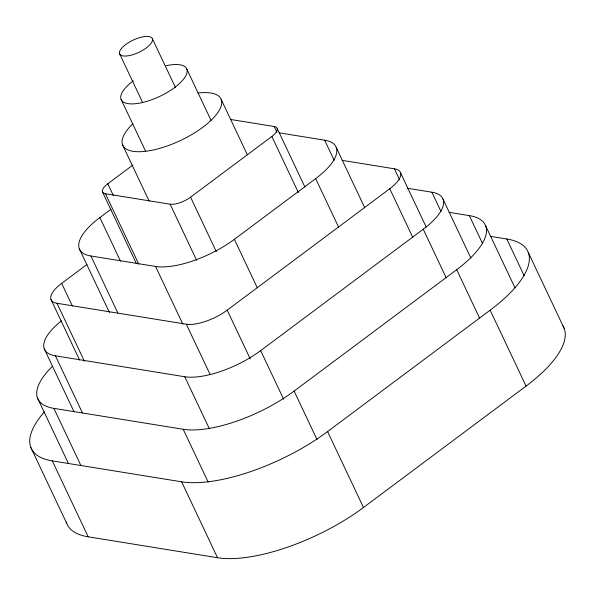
<?xml version="1.0" encoding="UTF-8"?>
<svg xmlns="http://www.w3.org/2000/svg" width="595" height="595" viewBox="0 0 595 595"><rect width="100%" height="100%" fill="white"/><g stroke="black" fill="none" stroke-linecap="round" stroke-linejoin="round"><path stroke-width="0.89" d="M138.761 264.165L105.471 193.747A15.842 5.905 -25.3 0 1 107.799 183.788L132.923 165.023M117.817 312.94L90.901 255.991A61.099 22.789 -25.3 0 1 99.878 217.569L110.968 209.291M84.401 361.247L57.008 303.294A31.684 11.818 -25.3 0 1 61.664 283.369L86.907 264.522M105.471 193.747L170.133 204.204A15.842 5.905 -25.3 0 0 190.564 197.168L271.856 136.471A15.842 5.905 -25.3 0 0 274.183 126.512L230.466 119.439M90.901 255.991L155.563 266.448A61.099 22.789 -25.3 0 0 234.371 239.316L315.662 178.619A61.099 22.789 -25.3 0 0 324.647 140.197L279.107 132.826M57.008 303.294L186.324 324.208A31.684 11.818 -25.3 0 0 227.193 310.144L389.77 188.741A31.684 11.818 -25.3 0 0 394.426 168.816L342.155 160.367M61.397 320.898A58.838 21.948 -25.3 0 0 55.439 355.825L184.762 376.739A58.838 21.948 -25.3 0 0 260.655 350.619L423.238 229.216A58.838 21.948 -25.3 0 0 431.881 192.215L407.121 188.213M52.204 366.49A85.992 32.07 -25.3 0 0 53.877 408.356L183.193 429.27A85.992 32.07 -25.3 0 0 294.116 391.094L456.7 269.691A85.992 32.07 -25.3 0 0 469.336 215.613L449.166 212.348M44.454 411.785A113.147 42.2 -25.3 0 0 52.315 460.887L181.631 481.809A113.147 42.2 -25.3 0 0 327.585 431.561L490.161 310.166A113.147 42.2 -25.3 0 0 506.799 239.012L490.287 236.341M66.261 521.949A113.147 42.2 -25.3 0 0 88.201 536.816L217.525 557.731A113.147 42.2 -25.3 0 0 363.471 507.49L526.054 386.096A113.147 42.2 -25.3 0 0 562.9 325.822M528.234 252.369L564.127 328.299M506.799 239.012L524.15 275.723M485.632 225.765L514.928 287.735M469.336 215.613L482.404 243.251M443.03 199.161L470.794 257.895M490.161 310.166L526.054 386.096M431.881 192.215L441.007 211.515M456.7 269.691L479.659 318.266M400.435 172.557L426.236 227.156M423.238 229.216L446.235 277.88M394.426 168.816L399.587 179.742M389.77 188.741L412.796 237.457M336.22 147.411L364.72 207.707M324.647 140.197L334.145 160.293M315.662 178.619L338.622 227.193M277.181 128.379L304.923 187.061M274.183 126.512L276.958 132.38M271.856 136.471L298.407 192.639M221.191 99.439L247.364 154.812M186.793 69.057L210.994 120.272M152.372 38.682A18.043 6.731 -25.3 0 1 129.918 55.454A18.043 6.731 -25.3 0 1 125.679 44.566A18.043 6.731 -25.3 0 1 152.372 38.682L175.399 87.398M327.585 431.561L363.471 507.49M234.371 239.316L257.33 287.891M294.116 391.094L317.075 439.66M190.564 197.168L216.32 251.663M260.655 350.619L283.659 399.275M119.602 53.788L142.636 102.504M227.193 310.144L250.22 358.859M121.083 99.343L145.686 151.39M170.133 204.204L196.677 260.372M122.57 144.883L149.144 201.095M186.324 324.208L210.147 374.605M155.563 266.448L182.873 324.23M107.799 183.788L113.348 195.524M102.466 191.873L136.151 263.131M184.762 376.739L209.351 428.757M99.878 217.569L120.465 261.116M183.193 429.27L208.138 482.032M79.321 248.777L109.406 312.42M181.631 481.809L217.525 557.731M61.664 283.369L72.382 306.046M51.006 299.553L79.589 360.027M55.439 355.825L82.407 412.878M44.29 348.878L74.04 411.799M53.877 408.356L80.794 465.305M37.582 398.204L68.462 463.527M52.315 460.887L88.201 536.816M30.873 447.529L66.766 523.459M166.109 65.718A36.183 13.499 -25.3 0 1 182.263 80.704A36.183 13.499 -25.3 0 1 131.919 103.902A36.183 13.499 -25.3 0 1 133.258 80.853M197.934 93.065A54.309 20.26 -25.3 0 1 213.27 118.13A54.309 20.26 -25.3 0 1 142.391 151.591A54.309 20.26 -25.3 0 1 132.938 123.753"/></g></svg>
